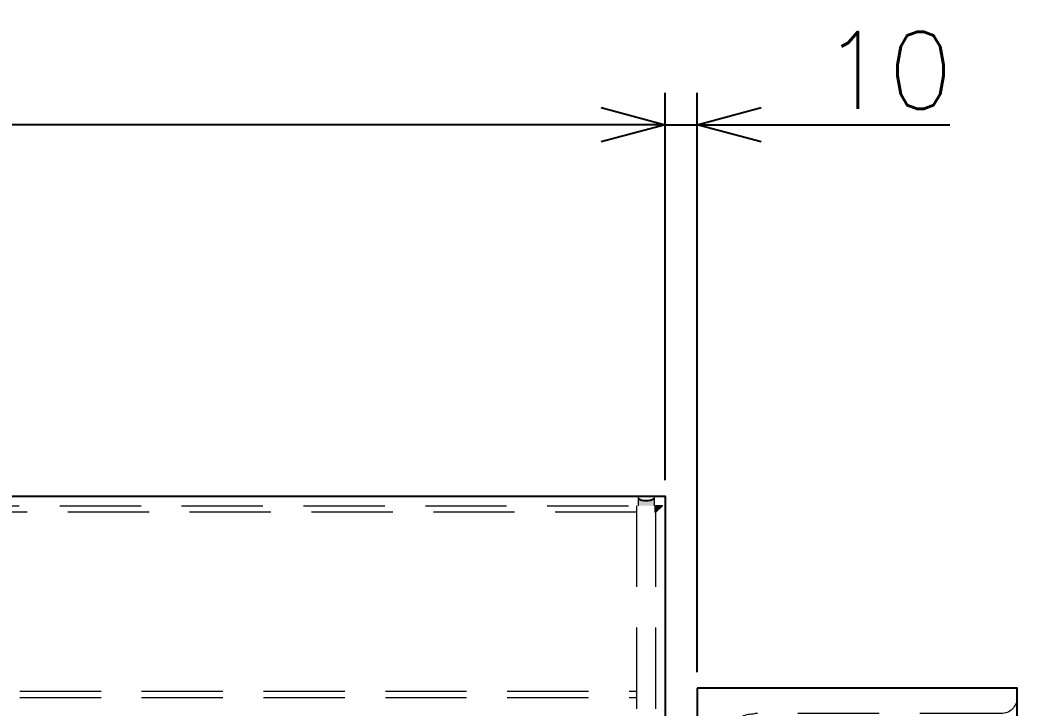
# Model space of a CAD drawing. Header units: millimetres. Extents: x -8731 to 85711, y -14522 to 31379.
# Drawn here: x -2844.9 to -2533.1, y 3128.2 to 3343.3 of the extents above; entities that cross this region are included whole.
import ezdxf

# ---------------------------------------------------------------- set-up
doc = ezdxf.new("R2010")
doc.units = ezdxf.units.MM
doc.header["$LTSCALE"] = 4
doc.header["$PDMODE"] = 99
doc.header["$PDSIZE"] = 1
doc.linetypes.add('CENTER2', pattern=[28.575, 19.05, -3.175, 3.175, -3.175])
doc.linetypes.add('HIDDEN', pattern=[9.525, 6.35, -3.175])
for name, color, linetype, lineweight in [('04_HIDDEN', 2, 'HIDDEN', 13), ('05_CENTER', 4, 'CENTER2', 13), ('08_DIM', 3, 'Continuous', 13)]:
    doc.layers.add(name, color=color, linetype=linetype, lineweight=lineweight)
doc.layers.add('10_DRAFT', color=8, linetype='Continuous', lineweight=0, plot=False)
doc.styles.add('KSS_TXT', font='txt.shx', dxfattribs={"bigfont": 'extfont2.shx'})
doc.dimstyles.new('KSS_DIM', dxfattribs={"dimscale": 3, "dimtxt": 3, "dimasz": 2.5, "dimexe": 1.25, "dimexo": 0.625, "dimtad": 1, "dimdsep": 46, "dimtxsty": 'KSS_TXT', "dimblk": 'OPEN30', "dimcen": 0, "dimazin": 2, "dimtfac": 0.75, "dimtmove": 0, "dimatfit": 3, "dimldrblk": 'OPEN30', "dimfxl": 1, "dimtolj": 1, "dimarcsym": 0})

# ---------------------------------------------------------------- blocks, each defined once
blk = doc.blocks.new('_Open30')
at = {"color": 0, "linetype": 'ByBlock', "lineweight": -2}
for p, q in [((-1, 0.268), (0, 0)), ((0, 0), (-1, -0.268)), ((0, 0), (-1, 0))]:
    blk.add_line(p, q, dxfattribs=at)
blk = doc.blocks.new('*D1421')
at = {"layer": '08_DIM', "color": 0, "lineweight": -2, "transparency": 16777216}
for p, q in [((-4623.12, 3199.42), (-4623.12, 3320.52)), ((-2643.12, 3199.42), (-2643.12, 3320.52)), ((-2663.12, 3310.52), (-4603.12, 3310.52))]:
    blk.add_line(p, q, dxfattribs=at)
at = {"layer": 'Defpoints', "color": 0, "transparency": 16777216}
for p in [(-4623.12, 3310.52), (-4623.12, 3194.42), (-2643.12, 3194.42)]:
    blk.add_point(p, dxfattribs=at)
at = {"layer": '08_DIM', "color": 0, "lineweight": -2, "transparency": 16777216, "xscale": 20, "yscale": 20, "zscale": 20, "rotation": 180}
blk.add_blockref('_Open30', (-4623.12, 3310.52), dxfattribs=at)
at = {"layer": '08_DIM', "color": 0, "lineweight": -2, "transparency": 16777216, "xscale": 20, "yscale": 20, "zscale": 20}
blk.add_blockref('_Open30', (-2643.12, 3310.52), dxfattribs=at)
at = {"layer": '08_DIM', "color": 0, "transparency": 16777216, "insert": (-3633.12, 3327.52), "char_height": 24, "attachment_point": 5, "style": 'KSS_TXT'}
blk.add_mtext('\\A1;1980', dxfattribs=at)
blk = doc.blocks.new('*D1568')
at = {"layer": '08_DIM', "color": 0, "lineweight": -2, "transparency": 16777216}
for p, q in [((-2643.12, 3199.42), (-2643.12, 3320.52)), ((-2633.12, 3139.42), (-2633.12, 3320.52)), ((-2663.12, 3310.52), (-2683.12, 3310.52)), ((-2643.12, 3310.52), (-2633.12, 3310.52)), ((-2613.12, 3310.52), (-2554.12, 3310.52))]:
    blk.add_line(p, q, dxfattribs=at)
at = {"layer": 'Defpoints', "color": 0, "transparency": 16777216}
for p in [(-2633.12, 3310.52), (-2643.12, 3194.42), (-2633.12, 3134.42)]:
    blk.add_point(p, dxfattribs=at)
at = {"layer": '08_DIM', "color": 0, "lineweight": -2, "transparency": 16777216, "xscale": 20, "yscale": 20, "zscale": 20}
blk.add_blockref('_Open30', (-2643.12, 3310.52), dxfattribs=at)
at = {"layer": '08_DIM', "color": 0, "lineweight": -2, "transparency": 16777216, "xscale": 20, "yscale": 20, "zscale": 20, "rotation": 180}
blk.add_blockref('_Open30', (-2633.12, 3310.52), dxfattribs=at)
at = {"layer": '08_DIM', "color": 0, "transparency": 16777216, "insert": (-2573.62, 3327.52), "char_height": 24, "attachment_point": 5, "style": 'KSS_TXT'}
blk.add_mtext('\\A1;10', dxfattribs=at)
blk = doc.blocks.new('A$C448B04A9_1_1_1')
at = {"color": 0}
for p, q in [((3, 100), (0, 100)), ((0, 0), (0, 100)), ((8, 18), (8, 95)), ((95, 8), (18, 8)), ((0, 0), (100, 0)), ((100, 3), (100, 0))]:
    blk.add_line(p, q, dxfattribs=at)
for centre, radius, start, end in [((3, 95), 5, 0, 90), ((18, 18), 10, 180, 270), ((95, 3), 5, 0, 90)]:
    blk.add_arc(centre, radius, start, end, dxfattribs=at)
blk = doc.blocks.new('A$C04B50E97_1_1_1')
at = {"color": 0}
for points in [[(40, 222), (40, -308), (-60, -308), (-60, 59.5)], [(-60, 124.5), (-60, 222), (40, 222), (40, 222)]]:
    blk.add_lwpolyline(points, dxfattribs=at)
for centre in [(0, 184), (0, 0)]:
    blk.add_circle(centre, 9.5, dxfattribs=at)
at = {"layer": '04_HIDDEN'}
for p, q in [((32, -213), (32, 127)), ((-60, 124.5), (-60, 59.5)), ((40, -148), (32, -148)), ((40, -188), (32, -188))]:
    blk.add_line(p, q, dxfattribs=at)
for centre in [(-10, 172), (-10, -258)]:
    blk.add_circle(centre, 9.5, dxfattribs=at)
at = {"layer": '05_CENTER'}
for p, q in [((0, 169.19), (0, 198.81)), ((-10, 154.96), (-10, 189.04)), ((14.81, 184), (-14.81, 184)), ((-27.04, 172), (7.04, 172)), ((0, -14.81), (0, 14.81)), ((14.81, 0), (-14.81, 0)), ((50.9, -109.5), (21.27, -109.5)), ((50.9, -226.5), (21.27, -226.5)), ((-10, -240.96), (-10, -275.04)), ((-27.04, -258), (7.04, -258)), ((-10, -318.96), (-10, -289.35))]:
    blk.add_line(p, q, dxfattribs=at)
at = {"layer": '10_DRAFT'}
for p, q in [((-60, 92), (40, 92)), ((40, -168), (32, -168))]:
    blk.add_line(p, q, dxfattribs=at)
at = {"layer": '04_HIDDEN', "rotation": 180}
blk.add_blockref('A$C448B04A9_1_1_1', (40, 222), dxfattribs=at)
at = {"layer": '04_HIDDEN', "xscale": -1}
blk.add_blockref('A$C448B04A9_1_1_1', (40, -308), dxfattribs=at)
blk = doc.blocks.new('A$C67F20274_1_1_1')
h = blk.add_hatch(color=3)
h.dxf.hatch_style = 1
h.paths.add_polyline_path([(0, -2), (0, 0), (-2, 0)])
at = {"color": 3}
blk.add_lwpolyline([(0, 0), (-2, 0), (-2, 0), (0, -2)], close=True, dxfattribs=at)
blk = doc.blocks.new('A$C715E4393_1_1_1')
h = blk.add_hatch(color=3)
h.dxf.hatch_style = 1
h.paths.add_polyline_path([(981.5, 187), (981.5, 189.21, 0.11176), (984, 188.65), (984, 187)])
h.paths.add_polyline_path([(984, 187), (984, 188.65, 0.111762), (986.5, 189.21), (986.5, 187)])
at = {"color": 0}
blk.add_lwpolyline([(-990, 190), (990, 190), (990, -190), (-990, -190)], close=True, dxfattribs=at)
at = {"color": 3}
blk.add_arc((984, 194.45), 5.81, 244.4921, 295.5079, dxfattribs=at)
at = {"layer": '04_HIDDEN'}
for p, q in [((981.5, 190), (981.5, 187)), ((986.5, 190), (986.5, 187)), ((-990, 187), (990, 187)), ((981, 185), (331, 185)), ((981, 187), (981, -187)), ((987, 187), (987, -187)), ((331, 129), (981, 129)), ((331, 127), (981, 127))]:
    blk.add_line(p, q, dxfattribs=at)
at = {"xscale": -1}
blk.add_blockref('A$C67F20274_1_1_1', (987, 187), dxfattribs=at)

msp = doc.modelspace()

# ---------------------------------------------------------------- block references
msp.add_blockref('A$C715E4393_1_1_1', (-3633.12248, 3004.41534))
at = {"xscale": -1}
msp.add_blockref('A$C04B50E97_1_1_1', (-2593.12248, 2912.41534), dxfattribs=at)

# ---------------------------------------------------------------- dimensions: what is measured, and where the dimension line sits
at = {"layer": '08_DIM'}
for base, p2, angle, picture, middle in [((-4623.12248, 3310.52369), (-4623.12248, 3194.41534), 180, '*D1421', (-3633.12248, 3327.52369)), ((-2633.12248, 3310.52369), (-2633.12248, 3134.41534), 0, '*D1568', (-2573.62248, 3327.52369))]:
    dim = msp.add_linear_dim(base=base, p1=(-2643.12248, 3194.41534), p2=p2, angle=angle, dimstyle='KSS_DIM', override={"dimscale": 8, "dimarcsym": 1}, dxfattribs=at)
    dim.commit()
    dim.dimension.update_dxf_attribs({"geometry": picture, "text_midpoint": middle})

doc.saveas('drawing.dxf')
